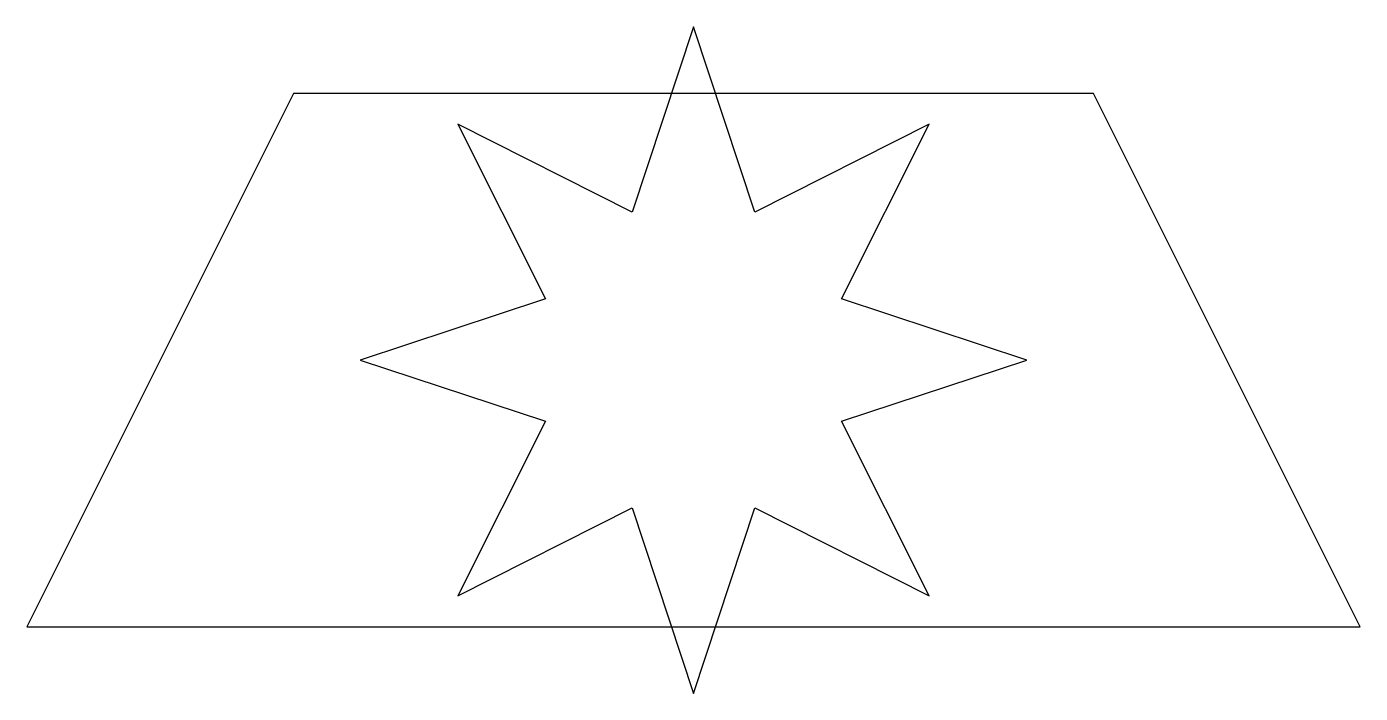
# Model space of a CAD drawing. Header units: millimetres. Extents: x -50 to 50, y -25 to 25.
import ezdxf

# ---------------------------------------------------------------- set-up
doc = ezdxf.new("R2010")
doc.units = ezdxf.units.MM
doc.layers.add('AUSSEN', color=1, linetype='CONTINUOUS')
doc.layers.add('INNEN', color=5, linetype='CONTINUOUS')

msp = doc.modelspace()

# ---------------------------------------------------------------- linework, layer by layer
at = {"layer": 'AUSSEN'}
msp.add_lwpolyline([(25, 0), (11.0866, 4.5922), (17.6777, 17.6777), (4.5922, 11.0866), (0, 25), (-4.5922, 11.0866), (-17.6777, 17.6777), (-11.0866, 4.5922), (-25, 0), (-11.0866, -4.5922), (-17.6777, -17.6777), (-4.5922, -11.0866), (0, -25), (4.5922, -11.0866), (17.6777, -17.6777), (11.0866, -4.5922)], close=True, dxfattribs=at)
at = {"layer": 'INNEN'}
msp.add_lwpolyline([(-50, -20), (50, -20), (30, 20), (-30, 20)], close=True, dxfattribs=at)

doc.saveas('drawing.dxf')
